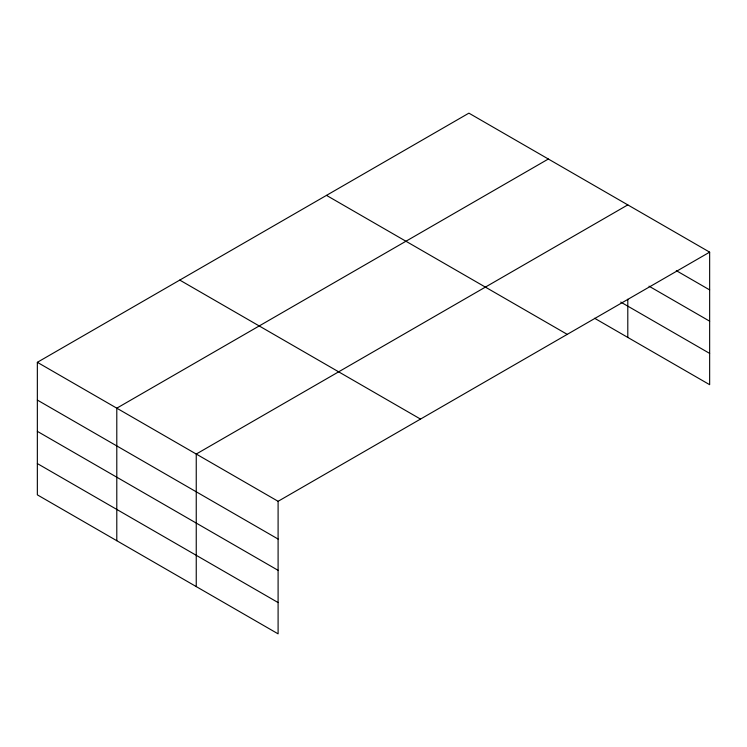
<?xml version="1.0" encoding="UTF-8"?>
<svg xmlns="http://www.w3.org/2000/svg" width="747" height="747" viewBox="0 0 747 747"><rect width="100%" height="100%" fill="white"/><g stroke="black" fill="none" stroke-linecap="round" stroke-linejoin="round"><path stroke-width="1.12" d="M594.612 318.269L709.65 384.686L709.65 252.15L468.901 113.152L37.35 362.314L37.35 494.85L278.099 633.848L278.099 501.302L37.35 362.314M548.354 159.018L116.793 408.179L116.793 540.716M627.797 204.893L196.246 454.045L196.246 586.591M278.099 501.302L709.65 252.15M676.306 270.647L709.65 289.901M649.022 286.176L709.65 321.182M620.757 302.087L709.65 353.406M326.495 195.378L567.234 334.367M179.766 280.088L420.505 419.086M37.35 400.065L278.099 539.054M37.35 431.346L278.099 570.334M37.35 463.57L278.099 602.568M627.797 299.248L627.797 337.429"/></g></svg>
